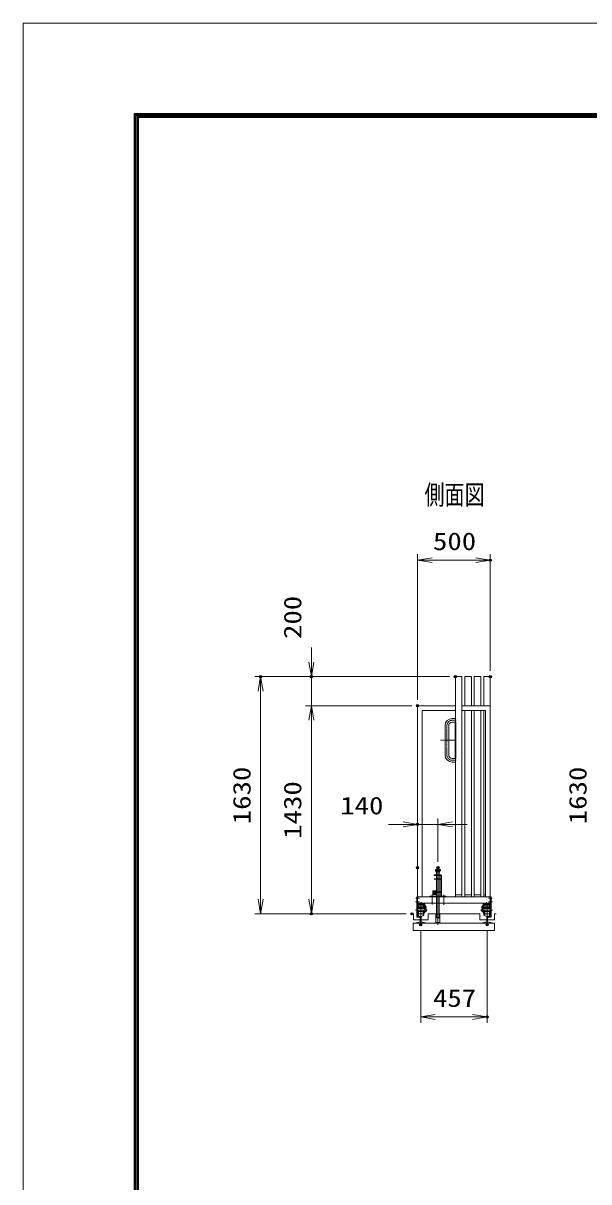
# Model space of a CAD drawing. Units: millimetres at full size. Extents: x -11880 to 11880, y -8399 to 8401.
# Drawn here: x -11880 to -7991, y 441 to 8401 of the extents above; entities that cross this region are included whole.
import ezdxf
from ezdxf.enums import TextEntityAlignment as Align

# ---------------------------------------------------------------- set-up
doc = ezdxf.new("R2010")
doc.units = ezdxf.units.MM
doc.header["$LTSCALE"] = 30
doc.header["$PDMODE"] = 32
doc.header["$PDSIZE"] = 15
for name, pattern in [('USER1', [10.7, 5, -2.5, 0.7, -2.5]), ('USER2', [2.7, 2, -0.7]), ('USER4', [9, 6, -0.75, 1.5, -0.75])]:
    doc.linetypes.add(name, pattern=pattern)
for name, color, linetype, lineweight in [('0-0_D-TTL', 7, 'Continuous', 18), ('0-1_軸線', 6, 'USER1', 18), ('0-2_01', 4, 'Continuous', 18), ('0-3_外形線', 7, 'Continuous', 18), ('0-4_隠れ線', 4, 'USER2', 18), ('0-5_0', 7, 'Continuous', 18), ('0-6_輪郭線1', 14, 'Continuous', 30), ('0-9_寸法線', 3, 'Continuous', 18)]:
    doc.layers.add(name, color=color, linetype=linetype, lineweight=lineweight)
doc.layers.add('0-8_文字', color=254, linetype='Continuous')
doc.layers.add('0-A_DEFPOINTS', color=7, linetype='Continuous')
doc.styles.add('ＭＳ ゴシック', font='')
doc.styles.get('ＭＳ ゴシック').set_extended_font_data('MS Gothic')

# ---------------------------------------------------------------- blocks, each defined once
blk = doc.blocks.new('4897456')
at = {"layer": '0-1_軸線', "linetype": 'USER4'}
for p, q in [((0, 3000), (0, -3000)), ((1125, 4125), (1912.5, 4125)), ((-1322.9, 0), (1755, 0)), ((1125, -4125), (1912.5, -4125))]:
    blk.add_line(p, q, dxfattribs=at)
for centre, start, end in [((1125, 3000), 90, 180), ((1125, -3000), 180, 270)]:
    blk.add_arc(centre, 1125, start, end, dxfattribs=at)
at = {"layer": '0-3_外形線'}
for p, q in [((-375, 3000), (-375, -3000)), ((375, 3000), (375, -3000)), ((1125, 4500), (1755, 4500)), ((1125, 3750), (1755, 3750)), ((1755, 4500), (1755, 3750)), ((1125, -3750), (1755, -3750)), ((1125, -4500), (1755, -4500)), ((1755, -3750), (1755, -4500))]:
    blk.add_line(p, q, dxfattribs=at)
for centre, radius, start, end in [((1125, 3000), 1500, 90, 180), ((1125, 3000), 750, 90, 180), ((1125, -3000), 1500, 180, 270), ((1125, -3000), 750, 180, 270)]:
    blk.add_arc(centre, radius, start, end, dxfattribs=at)
at = {"layer": '0-6_輪郭線1'}
blk.add_line((1755, 3750), (1755, -3750), dxfattribs=at)
blk = doc.blocks.new('_OPEN')
at = {"layer": '0-5_0'}
blk.add_line((0, 0), (-30, 0), dxfattribs=at)
blk.add_lwpolyline([(-30, 5), (0, 0), (-30, -5)], dxfattribs=at)

msp = doc.modelspace()

# ---------------------------------------------------------------- linework, layer by layer
at = {"layer": '0-0_D-TTL'}
for points in [[(-11879.92, -8399.44), (11880.08, -8399.44), (11880.08, 8400.56), (-11879.92, 8400.56)], [(-11116.2, 7779.99), (11116.37, 7779.99), (11116.37, -7777.15), (-11116.2, -7777.15)], [(-11109.13, 7772.92), (11109.3, 7772.92), (11109.3, -7770.08), (-11109.13, -7770.08)], [(-11102.06, 7765.85), (11102.22, 7765.85), (11102.22, -7763.01), (-11102.06, -7763.01)], [(-11094.99, 7758.77), (11095.15, 7758.77), (11095.15, -7755.94), (-11094.99, -7755.94)], [(-11087.92, 7751.7), (11088.08, 7751.7), (11088.08, -7748.87), (-11087.92, -7748.87)]]:
    msp.add_lwpolyline(points, close=True, dxfattribs=at)
at = {"layer": '0-1_軸線', "linetype": 'Continuous'}
for p, q in [((-9028.78, 2600.03), (-9028.78, 2311.87)), ((-9068.78, 2412.45), (-9068.78, 2345.54)), ((-8988.78, 2413.37), (-8988.78, 2343.71)), ((-9028.78, 2311.87), (-9028.78, 2205.77))]:
    msp.add_line(p, q, dxfattribs=at)
at = {"layer": '0-1_軸線'}
for p, q in [((-9181.43, 2389.95), (-9156.25, 2389.95)), ((-8656.14, 2389.95), (-8681.32, 2389.95)), ((-9182.91, 2364.95), (-9155.5, 2364.95)), ((-9147.28, 2207.17), (-9147.28, 2354.95)), ((-9143.78, 2343), (-9143.78, 2362)), ((-9126.51, 2327.95), (-9106.51, 2327.95)), ((-8711.06, 2327.95), (-8731.06, 2327.95)), ((-8693.78, 2343), (-8693.78, 2362)), ((-8690.28, 2207.17), (-8690.28, 2354.95)), ((-8654.66, 2364.95), (-8682.06, 2364.95)), ((-9183.04, 2307.95), (-9101.68, 2307.95)), ((-8654.53, 2307.95), (-8735.88, 2307.95))]:
    msp.add_line(p, q, dxfattribs=at)
at = {"layer": '0-2_01'}
for p, q in [((-9155.52, 2324.25), (-9157.78, 2324.25)), ((-9155.52, 2320.25), (-9157.78, 2320.25)), ((-9151.05, 2324.25), (-9148.78, 2324.25)), ((-9148.78, 2320.25), (-9151.05, 2320.25)), ((-9137.52, 2324.25), (-9139.78, 2324.25)), ((-9137.52, 2320.25), (-9139.78, 2320.25)), ((-9130.78, 2324.25), (-9133.05, 2324.25)), ((-9130.78, 2320.25), (-9133.05, 2320.25)), ((-8706.78, 2324.25), (-8704.52, 2324.25)), ((-8706.78, 2320.25), (-8704.52, 2320.25)), ((-8700.05, 2324.25), (-8697.78, 2324.25)), ((-8700.05, 2320.25), (-8697.78, 2320.25)), ((-8686.52, 2324.25), (-8688.78, 2324.25)), ((-8688.78, 2320.25), (-8686.52, 2320.25)), ((-8682.05, 2324.25), (-8679.78, 2324.25)), ((-8682.05, 2320.25), (-8679.78, 2320.25))]:
    msp.add_line(p, q, dxfattribs=at)
at = {"layer": '0-2_01', "color": 7}
for p, q in [((-9197.78, 2281.95), (-9206.77, 2281.95)), ((-8628.33, 2281.95), (-8639.78, 2281.95))]:
    msp.add_line(p, q, dxfattribs=at)
at = {"layer": '0-2_01'}
for centre in [(-9153.28, 2322.25), (-9135.28, 2322.25), (-8702.28, 2322.25), (-8684.28, 2322.25)]:
    msp.add_circle(centre, 3, dxfattribs=at)
at = {"layer": '0-3_外形線'}
for p, q in [((-8863.78, 3911.95), (-8908.78, 3911.95)), ((-8908.78, 2399.95), (-8908.78, 3911.95)), ((-8863.78, 2399.95), (-8863.78, 3911.95)), ((-8843.78, 3711.95), (-8843.78, 3911.95)), ((-8798.78, 3911.95), (-8843.78, 3911.95)), ((-8798.78, 3711.95), (-8798.78, 3911.95)), ((-8733.78, 3911.95), (-8778.78, 3911.95)), ((-8778.78, 3711.95), (-8778.78, 3911.95)), ((-8733.78, 3711.95), (-8733.78, 3911.95)), ((-8668.78, 3911.95), (-8713.78, 3911.95)), ((-8713.78, 3711.95), (-8713.78, 3911.95)), ((-8668.78, 2354.95), (-8668.78, 3911.95)), ((-9168.78, 3711.95), (-8908.78, 3711.95)), ((-9168.78, 2399.95), (-9168.78, 3711.95)), ((-9136.78, 3679.95), (-9136.78, 2399.95)), ((-8908.78, 3679.95), (-9136.78, 3679.95)), ((-8863.78, 3711.95), (-8668.78, 3711.95)), ((-8843.78, 2399.95), (-8843.78, 3679.95)), ((-8798.78, 2399.95), (-8798.78, 3679.95)), ((-8778.78, 2399.95), (-8778.78, 3679.95)), ((-8733.78, 2399.95), (-8733.78, 3679.95)), ((-8713.78, 2399.95), (-8713.78, 3679.95)), ((-9042.78, 2569.95), (-9042.78, 2579.95)), ((-9042.78, 2569.95), (-9014.78, 2569.95)), ((-9038.28, 2549.95), (-9038.28, 2569.95)), ((-9019.28, 2569.95), (-9019.28, 2549.95)), ((-9014.78, 2569.95), (-9014.78, 2579.95)), ((-9008.78, 2545.95), (-9053.78, 2545.95)), ((-9053.78, 2519.95), (-9053.78, 2522.95)), ((-9053.78, 2522.95), (-9007.78, 2522.95)), ((-9053.78, 2519.95), (-9019.28, 2519.95)), ((-9038.28, 2545.95), (-9038.28, 2522.95)), ((-9038.28, 2432.95), (-9038.28, 2519.95)), ((-9019.28, 2545.95), (-9019.28, 2522.95)), ((-9019.28, 2519.95), (-9019.28, 2432.95)), ((-9019.28, 2519.95), (-9007.78, 2519.95)), ((-9007.78, 2544.95), (-9007.78, 2403.95)), ((-9003.78, 2544.95), (-9003.78, 2403.95)), ((-9173.78, 2399.95), (-8663.78, 2399.95)), ((-9173.78, 2399.95), (-9173.78, 2260.31)), ((-9168.78, 2264.29), (-9168.78, 2399.95)), ((-9063.28, 2419.95), (-9063.28, 2439.95)), ((-9038.28, 2439.95), (-9063.28, 2439.95)), ((-9063.28, 2419.95), (-9063.28, 2415.95)), ((-9063.28, 2415.95), (-9038.28, 2415.95)), ((-9053.78, 2432.95), (-9056.28, 2432.95)), ((-9053.78, 2429.95), (-9053.78, 2432.95)), ((-9053.78, 2432.95), (-9007.78, 2432.95)), ((-9053.78, 2429.95), (-9007.78, 2429.95)), ((-9038.28, 2429.95), (-9038.28, 2281.95)), ((-9019.28, 2429.95), (-9019.28, 2281.95)), ((-8908.78, 2411.95), (-8863.78, 2411.95)), ((-8843.78, 2411.95), (-8798.78, 2411.95)), ((-8778.78, 2411.95), (-8733.78, 2411.95)), ((-8700.78, 2411.95), (-8713.78, 2411.95)), ((-8668.78, 2264.29), (-8668.78, 2399.95)), ((-8663.78, 2399.95), (-8663.78, 2260.31)), ((-9168.78, 2349.95), (-9118.78, 2349.95)), ((-9118.78, 2317.95), (-9168.78, 2317.95)), ((-9163.78, 2344.95), (-9163.78, 2349.95)), ((-9163.78, 2344.95), (-9123.78, 2344.95)), ((-9163.78, 2317.8), (-9163.78, 2344.95)), ((-9157.78, 2321.55), (-9163.78, 2321.55)), ((-9163.78, 2318.55), (-9157.78, 2318.55)), ((-9130.28, 2333.95), (-9162.78, 2333.95)), ((-9162.78, 2321.55), (-9162.78, 2333.95)), ((-9157.78, 2326.45), (-9162.78, 2326.45)), ((-9139.78, 2321.95), (-9148.78, 2321.95)), ((-9130.78, 2326.45), (-9124.78, 2326.45)), ((-9130.78, 2321.55), (-9123.78, 2321.55)), ((-9130.78, 2318.55), (-9123.78, 2318.55)), ((-9124.78, 2342.95), (-9130.28, 2342.95)), ((-9130.28, 2333.95), (-9130.28, 2342.95)), ((-9124.78, 2321.55), (-9124.78, 2342.95)), ((-9123.78, 2344.95), (-9123.78, 2349.95)), ((-9123.78, 2317.8), (-9123.78, 2344.95)), ((-9118.78, 2289.95), (-9118.78, 2354.95)), ((-9118.78, 2337.95), (-9112.78, 2337.95)), ((-9112.78, 2312.95), (-9118.78, 2312.95)), ((-9112.78, 2337.95), (-9112.78, 2312.95)), ((-9109.78, 2317.95), (-9112.78, 2317.95)), ((-9109.78, 2317.95), (-9109.78, 2297.95)), ((-8727.78, 2317.95), (-8727.78, 2297.95)), ((-8727.78, 2317.95), (-8724.78, 2317.95)), ((-8724.78, 2337.95), (-8724.78, 2312.95)), ((-8718.78, 2337.95), (-8724.78, 2337.95)), ((-8724.78, 2312.95), (-8718.78, 2312.95)), ((-8718.78, 2289.95), (-8718.78, 2354.95)), ((-8668.78, 2349.95), (-8718.78, 2349.95)), ((-8718.78, 2317.95), (-8668.78, 2317.95)), ((-8713.78, 2344.95), (-8713.78, 2349.95)), ((-8673.78, 2344.95), (-8713.78, 2344.95)), ((-8713.78, 2317.8), (-8713.78, 2344.95)), ((-8706.78, 2321.55), (-8713.78, 2321.55)), ((-8706.78, 2318.55), (-8713.78, 2318.55)), ((-8712.78, 2342.95), (-8707.28, 2342.95)), ((-8712.78, 2321.55), (-8712.78, 2342.95)), ((-8706.78, 2326.45), (-8712.78, 2326.45)), ((-8707.28, 2333.95), (-8707.28, 2342.95)), ((-8707.28, 2333.95), (-8674.78, 2333.95)), ((-8697.78, 2321.95), (-8688.78, 2321.95)), ((-8679.78, 2326.45), (-8674.78, 2326.45)), ((-8679.78, 2321.55), (-8673.78, 2321.55)), ((-8673.78, 2318.55), (-8679.78, 2318.55)), ((-8674.78, 2321.55), (-8674.78, 2333.95)), ((-8673.78, 2344.95), (-8673.78, 2349.95)), ((-8673.78, 2317.8), (-8673.78, 2344.95)), ((-9173.78, 2260.31), (-9155.29, 2256.04)), ((-9163.78, 2289.95), (-9168.78, 2289.95)), ((-9163.78, 2289.95), (-9163.78, 2307.95)), ((-9162.78, 2281.95), (-9162.78, 2307.95)), ((-9162.78, 2281.95), (-9130.28, 2281.95)), ((-9162.78, 2268.03), (-9162.78, 2275.55)), ((-9162.78, 2268.03), (-9150.13, 2265.11)), ((-9150.28, 2228.06), (-9150.28, 2265.11)), ((-9144.28, 2265.15), (-9131.28, 2268.15)), ((-9144.28, 2228.06), (-9144.28, 2265.15)), ((-9131.28, 2268.15), (-9131.28, 2275.55)), ((-9130.28, 2272.95), (-9130.28, 2307.95)), ((-9130.28, 2272.95), (-9124.78, 2272.95)), ((-9124.78, 2272.95), (-9124.78, 2307.95)), ((-9123.78, 2289.95), (-9123.78, 2307.95)), ((-9118.78, 2289.95), (-9123.78, 2289.95)), ((-9109.78, 2297.95), (-9118.78, 2297.95)), ((-8741.28, 2281.95), (-9096.28, 2281.95)), ((-8727.78, 2297.95), (-8718.78, 2297.95)), ((-8718.78, 2289.95), (-8713.78, 2289.95)), ((-8713.78, 2289.95), (-8713.78, 2307.95)), ((-8712.78, 2272.95), (-8712.78, 2307.95)), ((-8707.28, 2272.95), (-8712.78, 2272.95)), ((-8707.28, 2272.95), (-8707.28, 2307.95)), ((-8674.78, 2281.95), (-8707.28, 2281.95)), ((-8706.28, 2268.15), (-8706.28, 2275.55)), ((-8693.28, 2265.15), (-8706.28, 2268.15)), ((-8693.28, 2228.06), (-8693.28, 2265.15)), ((-8674.78, 2268.03), (-8687.44, 2265.11)), ((-8687.28, 2228.06), (-8687.28, 2265.11)), ((-8663.78, 2260.31), (-8682.28, 2256.04)), ((-8674.78, 2281.95), (-8674.78, 2307.95)), ((-8674.78, 2268.03), (-8674.78, 2275.55)), ((-8673.78, 2289.95), (-8673.78, 2307.95)), ((-8673.78, 2289.95), (-8668.78, 2289.95)), ((-8638.78, 2218.45), (-9198.78, 2218.45)), ((-9198.78, 2168.45), (-9198.78, 2218.45)), ((-9198.78, 2168.45), (-8638.78, 2168.45)), ((-9179.28, 2221.37), (-9150.28, 2228.06)), ((-9179.28, 2218.45), (-9179.28, 2221.37)), ((-9144.28, 2228.06), (-9115.28, 2221.37)), ((-9115.28, 2221.37), (-9115.28, 2218.45)), ((-8693.28, 2228.06), (-8722.28, 2221.37)), ((-8722.28, 2221.37), (-8722.28, 2218.45)), ((-8658.28, 2221.37), (-8687.28, 2228.06)), ((-8658.28, 2218.45), (-8658.28, 2221.37)), ((-8638.78, 2168.45), (-8638.78, 2218.45))]:
    msp.add_line(p, q, dxfattribs=at)
for points in [[(-8863.78, 3679.95), (-8700.78, 3679.95), (-8700.78, 2399.95)], [(-9053.78, 2545.95), (-9053.78, 2549.95), (-9008.78, 2549.95)], [(-9168.78, 2399.95), (-9168.78, 2354.95), (-8668.78, 2354.95), (-8668.78, 2399.95)], [(-8973.78, 2399.95), (-8973.78, 2403.95), (-9083.78, 2403.95), (-9083.78, 2399.95)], [(-9038.28, 2422.95), (-9056.28, 2422.95), (-9056.28, 2432.95)], [(-9157.78, 2317.8), (-9157.78, 2326.45), (-9148.78, 2326.45), (-9148.78, 2317.8)], [(-9139.78, 2317.8), (-9139.78, 2326.45), (-9130.78, 2326.45), (-9130.78, 2317.8)], [(-8697.78, 2317.8), (-8697.78, 2326.45), (-8706.78, 2326.45), (-8706.78, 2317.8)], [(-8679.78, 2317.8), (-8679.78, 2326.45), (-8688.78, 2326.45), (-8688.78, 2317.8)], [(-9197.78, 2281.95), (-9197.78, 2241.95), (-9150.28, 2241.95)], [(-9168.78, 2264.29), (-9154.17, 2260.91), (-9155.29, 2256.04)], [(-9144.28, 2241.95), (-9096.28, 2241.95), (-9096.28, 2281.95)], [(-8741.28, 2281.95), (-8741.28, 2241.95), (-8693.28, 2241.95)], [(-8687.28, 2241.95), (-8639.78, 2241.95), (-8639.78, 2281.95)], [(-8668.78, 2264.29), (-8683.4, 2260.91), (-8682.28, 2256.04)]]:
    msp.add_lwpolyline(points, dxfattribs=at)
msp.add_lwpolyline([(-9046.28, 2586.95), (-9046.28, 2579.95), (-9011.28, 2579.95), (-9011.28, 2586.95)], close=True, dxfattribs=at)
for centre, radius, start, end in [((-9008.78, 2544.95), 5, 0, 90), ((-9008.78, 2544.95), 1, 0, 90), ((-9156.38, 2275.55), 6.4, 90, 180), ((-9137.68, 2275.55), 6.4, 0, 90), ((-8699.88, 2275.55), 6.4, 90, 180), ((-8681.18, 2275.55), 6.4, 0, 90)]:
    msp.add_arc(centre, radius, start, end, dxfattribs=at)
at = {"layer": '0-4_隠れ線', "linetype": 'Continuous'}
for p, q in [((-9038.28, 2569.95), (-9038.28, 2574.95)), ((-9019.28, 2574.95), (-9019.28, 2569.95)), ((-9042.38, 2281.95), (-9042.38, 2221.95)), ((-9038.28, 2281.95), (-9038.28, 2266.95)), ((-9035.24, 2253.9), (-9038.28, 2266.95)), ((-9035.24, 2253.9), (-9032.78, 2251.95)), ((-9032.78, 2251.95), (-9024.78, 2251.95)), ((-9024.78, 2251.95), (-9022.33, 2253.9)), ((-9022.33, 2253.9), (-9019.28, 2266.95)), ((-9019.28, 2266.95), (-9019.28, 2281.95)), ((-9015.18, 2221.95), (-9015.18, 2281.95)), ((-9042.38, 2221.95), (-9015.18, 2221.95))]:
    msp.add_line(p, q, dxfattribs=at)
at = {"layer": '0-4_隠れ線'}
for p, q in [((-9118.78, 2297.95), (-9168.78, 2297.95)), ((-8718.78, 2297.95), (-8668.78, 2297.95))]:
    msp.add_line(p, q, dxfattribs=at)
at = {"layer": '0-4_隠れ線', "linetype": 'Continuous'}
msp.add_lwpolyline([(-9019.28, 2574.95), (-9028.78, 2579.95), (-9038.28, 2574.95)], dxfattribs=at)
at = {"layer": '0-9_寸法線'}
for p, q in [((-9168.78, 3751.95), (-9168.78, 4751.95)), ((-9168.78, 4711.95), (-8668.78, 4711.95)), ((-8668.78, 3951.95), (-8668.78, 4751.95)), ((-9898.54, 4011.95), (-9898.54, 4111.95)), ((-8948.78, 3911.95), (-10287.54, 3911.95)), ((-10247.54, 2281.95), (-10247.54, 3911.95)), ((-8948.78, 3911.95), (-9938.54, 3911.95)), ((-9898.54, 3711.95), (-9898.54, 3911.95)), ((-9208.78, 3711.95), (-9938.54, 3711.95)), ((-9208.78, 3711.95), (-9938.54, 3711.95)), ((-9898.54, 3711.95), (-9898.54, 2281.95)), ((-9898.54, 3611.95), (-9898.54, 3511.95)), ((-9268.78, 2896.52), (-9368.78, 2896.52)), ((-9168.78, 2640.03), (-9168.78, 2936.52)), ((-9028.78, 2896.52), (-9168.78, 2896.52)), ((-9028.78, 2640.03), (-9028.78, 2936.52)), ((-8928.78, 2896.52), (-8828.78, 2896.52)), ((-9246.77, 2281.95), (-10287.54, 2281.95)), ((-9246.77, 2281.95), (-9938.54, 2281.95)), ((-9147.28, 2167.17), (-9147.28, 1534.13)), ((-8690.28, 2167.17), (-8690.28, 1534.13)), ((-9147.28, 1574.13), (-8690.28, 1574.13))]:
    msp.add_line(p, q, dxfattribs=at)
at = {"layer": '0-A_DEFPOINTS'}
for p in [(-8668.78, 4711.95), (-10247.54, 3911.95), (-9898.54, 3911.95), (-8908.78, 3911.95), (-8668.78, 3911.95), (-9168.78, 3711.95), (-9168.78, 3711.95), (-9168.78, 2896.52), (-9168.78, 2600.03), (-9028.78, 2600.03), (-9898.54, 2281.95), (-9206.77, 2281.95), (-9147.28, 2207.17), (-8690.28, 2207.17), (-8690.28, 1574.13)]:
    msp.add_point(p, dxfattribs=at)

# ---------------------------------------------------------------- block references
at = {"layer": '0-3_外形線', "xscale": 0.03333333, "yscale": 0.03333333}
msp.add_blockref('4897456', (-8967.28, 3474.45), dxfattribs=at)
at = {"layer": '0-9_寸法線', "xscale": 3.333333, "yscale": 3.333333}
for p, rotation in [((-9168.78, 4711.95), 180), ((-9898.54, 3911.95), 270), ((-10247.54, 3911.95), 90), ((-9898.54, 3711.95), 90), ((-9898.54, 3711.95), 90), ((-9028.78, 2896.52), 180), ((-10247.54, 2281.95), 270), ((-9898.54, 2281.95), 270), ((-9147.28, 1574.13), 180)]:
    msp.add_blockref('_OPEN', p, dxfattribs=dict(at, rotation=rotation))
for p in [(-8668.78, 4711.95), (-9168.78, 2896.52), (-8690.28, 1574.13)]:
    msp.add_blockref('_OPEN', p, dxfattribs=at)

# ---------------------------------------------------------------- texts
at = {"layer": '0-8_文字', "style": 'ＭＳ ゴシック', "width": 0.75}
msp.add_text('側面図', height=134.6, dxfattribs=at).set_placement((-9120.93, 5053.3), align=Align.BOTTOM_LEFT)
at = {"layer": '0-9_寸法線', "color": 254, "style": 'ＭＳ ゴシック', "width": 1.2}
for s, p in [('500', (-9062.78, 4744.64)), ('140', (-9700.27, 2929.21)), ('457', (-9062.78, 1606.81))]:
    msp.add_text(s, height=121.2, dxfattribs=at).set_placement(p, align=Align.BOTTOM_LEFT)
for s, p in [('200', (-9931.22, 4170.29)), ('1630', (-10280.22, 2897.75)), ('1630', (-7970.46, 2897.75)), ('1430', (-9931.22, 2797.75))]:
    msp.add_text(s, height=121.2, rotation=90, dxfattribs=at).set_placement(p, align=Align.BOTTOM_LEFT)

doc.saveas('drawing.dxf')
